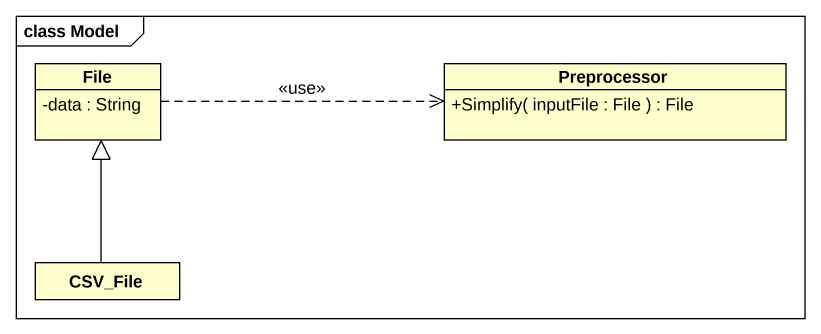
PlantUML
@startuml
mainframe class Model
hide circle
hide empty members
skinparam classAttributeIconSize 0
class "File" as File_ {
  -data : String
}
class Preprocessor {
  +Simplify( inputFile : File ) : File
}
class CSV_File
File_ .right.> Preprocessor : <<use>>
CSV_File -up-|> File_
@enduml
